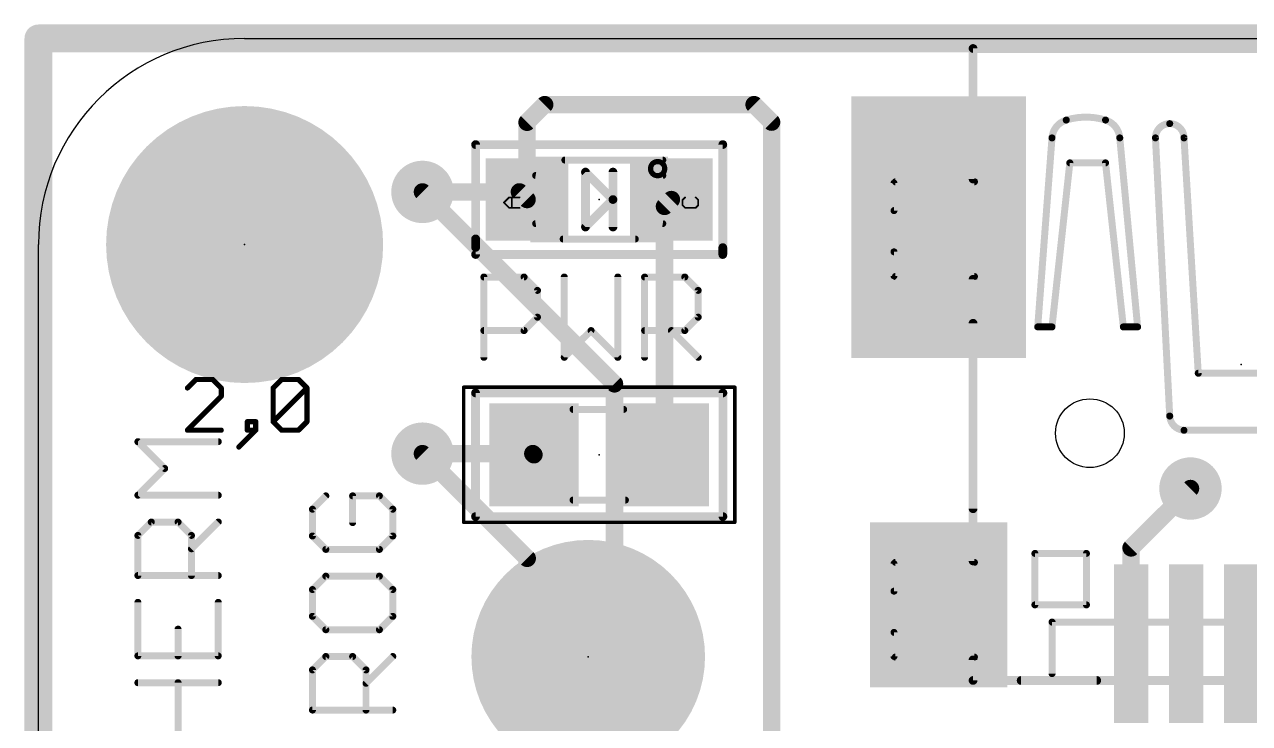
# Model space of a CAD drawing. Extents: x -0.2 to 35.2, y -0.2 to 35.2.
# Drawn here: x -0.2 to 17.62, y 25.03 to 35.2 of the extents above; entities that cross this region are included whole.
import ezdxf

# ---------------------------------------------------------------- set-up
doc = ezdxf.new("R2010")
doc.units = 0
for name, color, linetype in [('1', 12, 'CONTINUOUS'), ('16', 132, 'CONTINUOUS'), ('17', 110, 'CONTINUOUS'), ('18', 110, 'CONTINUOUS'), ('20', 53, 'CONTINUOUS'), ('21', 40, 'CONTINUOUS'), ('23', 53, 'CONTINUOUS'), ('39', 12, 'CONTINUOUS'), ('40', 132, 'CONTINUOUS'), ('41', 12, 'CONTINUOUS'), ('42', 132, 'CONTINUOUS'), ('43', 110, 'CONTINUOUS'), ('48', 253, 'CONTINUOUS'), ('51', 253, 'CONTINUOUS'), ('52', 253, 'CONTINUOUS')]:
    doc.layers.add(name, color=color, linetype=linetype)

# ---------------------------------------------------------------- blocks, each defined once
blk = doc.blocks.new('RECT')
blk.add_solid([(-0.5, -0.5), (0.5, -0.5), (-0.5, 0.5), (0.5, 0.5)])
blk = doc.blocks.new('PIE')
at = {"const_width": 0.5}
blk.add_lwpolyline([(0, -0.25, 1), (0, 0.25, 1), (0, -0.25)], format="xyb", dxfattribs=at)
blk = doc.blocks.new('ROUNDP')
at = {"const_width": 0.5}
blk.add_lwpolyline([(0, -0.25, 1), (0, 0.25, 1), (0, -0.25)], format="xyb", dxfattribs=at)
blk = doc.blocks.new('ROUNDV')
at = {"const_width": 0.5}
blk.add_lwpolyline([(0, -0.25, 1), (0, 0.25, 1), (0, -0.25)], format="xyb", dxfattribs=at)

msp = doc.modelspace()

# ---------------------------------------------------------------- linework, layer by layer
at = {"layer": '1', "const_width": 0.254}
for points in [[(7.11, 33.78), (7.366, 34.036)], [(7.366, 34.036), (10.414, 34.036)], [(10.414, 34.036), (10.668, 33.782)], [(7.11, 32.655), (7.11, 33.78)], [(10.668, 33.782), (10.668, 24.892)], [(5.588, 32.766), (6.999, 32.766)], [(6.999, 32.766), (7.11, 32.655)], [(9.11, 32.555), (9.21, 32.655)], [(9.11, 28.94), (9.11, 32.555)], [(5.588, 28.956), (7.194, 28.956)], [(7.194, 28.956), (7.21, 28.94)], [(15.9, 27.584), (16.764, 28.448)], [(15.9, 26.19), (15.9, 27.584)]]:
    msp.add_lwpolyline(points, dxfattribs=at)
at = {"layer": '1', "const_width": 0.127}
for points in [[(7.366, 34.0995, 1), (7.366, 33.9725)], [(7.4109, 33.9911, 1), (7.3211, 34.0809)], [(10.4589, 34.0809, 1), (10.3691, 33.9911)], [(10.414, 33.9725, 1), (10.414, 34.0995)], [(7.1735, 33.78, 1), (7.0465, 33.78)], [(7.0651, 33.8249, 1), (7.1549, 33.7351)], [(10.7315, 33.782, 1), (10.6045, 33.782)], [(10.6231, 33.7371, 1), (10.7129, 33.8269)], [(5.588, 32.8295, 1), (5.588, 32.7025)], [(7.0439, 32.8109, 1), (6.9541, 32.7211)], [(6.999, 32.7025, 1), (6.999, 32.8295)], [(7.0465, 32.655, 1), (7.1735, 32.655)], [(7.0651, 32.6101, 1), (7.1549, 32.6999)], [(9.1735, 32.555, 1), (9.0465, 32.555)], [(9.0651, 32.5999, 1), (9.1549, 32.5101)], [(9.2549, 32.6101, 1), (9.1651, 32.6999)], [(5.588, 29.0195, 1), (5.588, 28.8925)], [(7.2389, 29.0009, 1), (7.1491, 28.9111)], [(7.194, 28.8925, 1), (7.194, 29.0195)], [(7.1651, 28.8951, 1), (7.2549, 28.9849)], [(9.0465, 28.94, 1), (9.1735, 28.94)], [(16.8089, 28.4031, 1), (16.7191, 28.4929)], [(15.9635, 27.584, 1), (15.8365, 27.584)], [(15.8551, 27.6289, 1), (15.9449, 27.5391)], [(15.8365, 26.19, 1), (15.9635, 26.19)]]:
    msp.add_lwpolyline(points, format="xyb", dxfattribs=at)
at = {"layer": '16'}
for points, const_width in [([(0, 35), (35, 35)], 0.4064), ([(0, 0), (0, 35)], 0.4064), ([(8.382, 29.972), (5.588, 32.766)], 0.254), ([(8.382, 22.86), (8.382, 29.972)], 0.254), ([(7.112, 27.432), (5.588, 28.956)], 0.254), ([(16.764, 28.448), (17.018, 28.448)], 0.254), ([(7.112, 23.114), (7.112, 27.432)], 0.254)]:
    msp.add_lwpolyline(points, dxfattribs=dict(at, const_width=const_width))
for points, const_width in [([(0, 35.1016, 1), (0, 34.8984)], 0.2032), ([(0.1016, 35, 1), (-0.1016, 35)], 0.2032), ([(5.6329, 32.8109, 1), (5.5431, 32.7211)], 0.127), ([(8.4455, 29.972, 1), (8.3185, 29.972)], 0.127), ([(8.3371, 29.9271, 1), (8.4269, 30.0169)], 0.127), ([(5.6329, 29.0009, 1), (5.5431, 28.9111)], 0.127), ([(16.764, 28.5115, 1), (16.764, 28.3845)], 0.127), ([(17.018, 28.3845, 1), (17.018, 28.5115)], 0.127), ([(7.1755, 27.432, 1), (7.0485, 27.432)], 0.127), ([(7.0671, 27.3871, 1), (7.1569, 27.4769)], 0.127)]:
    msp.add_lwpolyline(points, format="xyb", dxfattribs=dict(at, const_width=const_width))
at = {"layer": '20'}
for p, q in [((3, 35), (32, 35)), ((0, 3), (0, 32))]:
    msp.add_line(p, q, dxfattribs=at)
msp.add_circle((15.3, 29.254), 0.5, dxfattribs=at)
msp.add_arc((3, 32), 3, 90, 180, dxfattribs=at)
at = {"layer": '21'}
for points, const_width in [([(3, 30.25, 1), (3, 33.75, 1), (3, 30.25)], 0.1524), ([(6.3615, 33.4868, 1), (6.3615, 33.4232)], 0.0635), ([(6.3933, 33.455, 1), (6.3298, 33.455)], 0.0635), ([(9.9903, 33.455, 1), (9.9268, 33.455)], 0.0635), ([(9.9585, 33.4232, 1), (9.9585, 33.4868)], 0.0635), ([(7.9825, 33.0775, 1), (7.9375, 33.0325)], 0.0635), ([(7.9917, 33.055, 1), (7.9283, 33.055)], 0.0635), ([(8.3918, 33.055, 1), (8.3283, 33.055)], 0.0635), ([(8.3918, 32.655, 1), (8.3283, 32.655)], 0.0635), ([(8.3283, 32.655, 1), (8.3918, 32.655)], 0.0635), ([(8.3825, 32.6325, 1), (8.3375, 32.6775)], 0.0635), ([(8.3375, 32.6325, 1), (8.3825, 32.6775)], 0.0635), ([(7.9375, 32.2775, 1), (7.9825, 32.2325)], 0.0635), ([(7.9283, 32.255, 1), (7.9917, 32.255)], 0.0635), ([(8.3283, 32.255, 1), (8.3918, 32.255)], 0.0635), ([(6.3933, 32.082, 1), (6.3298, 32.082)], 0.0635), ([(6.3933, 32.082, 1), (6.3298, 32.082)], 0.0635), ([(6.3298, 32.082, 1), (6.3933, 32.082)], 0.0635), ([(6.3298, 31.958, 1), (6.3933, 31.958)], 0.0635), ([(6.3615, 31.8867, 1), (6.3615, 31.8233)], 0.0635), ([(9.9903, 31.955, 1), (9.9268, 31.955)], 0.0635), ([(9.9268, 31.958, 1), (9.9903, 31.958)], 0.0635), ([(9.9585, 31.8233, 1), (9.9585, 31.8867)], 0.0635), ([(6.3298, 31.855, 1), (6.3933, 31.855)], 0.0635), ([(9.9268, 31.855, 1), (9.9903, 31.855)], 0.0635), ([(6.5072, 31.5272, 1), (6.4564, 31.5272)], 0.0508), ([(6.4818, 31.5526, 1), (6.4818, 31.5018)], 0.0508), ([(7.0845, 31.5452, 1), (7.0485, 31.5092)], 0.0508), ([(7.0665, 31.5018, 1), (7.0665, 31.5526)], 0.0508), ([(7.6766, 31.5272, 1), (7.6258, 31.5272)], 0.0508), ([(8.4562, 31.5272, 1), (8.4054, 31.5272)], 0.0508), ([(8.846, 31.5272, 1), (8.7952, 31.5272)], 0.0508), ([(8.8206, 31.5526, 1), (8.8206, 31.5018)], 0.0508), ([(9.4233, 31.5452, 1), (9.3873, 31.5092)], 0.0508), ([(9.4053, 31.5018, 1), (9.4053, 31.5526)], 0.0508), ([(7.2868, 31.3323, 1), (7.236, 31.3323)], 0.0508), ([(7.2434, 31.3143, 1), (7.2794, 31.3503)], 0.0508), ([(9.6256, 31.3323, 1), (9.5748, 31.3323)], 0.0508), ([(9.5822, 31.3143, 1), (9.6182, 31.3503)], 0.0508), ([(7.236, 30.9425, 1), (7.2868, 30.9425)], 0.0508), ([(7.2794, 30.9245, 1), (7.2434, 30.9605)], 0.0508), ([(9.5748, 30.9425, 1), (9.6256, 30.9425)], 0.0508), ([(9.6182, 30.9245, 1), (9.5822, 30.9605)], 0.0508), ([(13.6318, 30.854, 1), (13.5683, 30.854)], 0.0635), ([(6.4818, 30.773, 1), (6.4818, 30.7222)], 0.0508), ([(7.0485, 30.7656, 1), (7.0845, 30.7296)], 0.0508), ([(7.0665, 30.7222, 1), (7.0665, 30.773)], 0.0508), ([(8.059, 30.7656, 1), (8.023, 30.7296)], 0.0508), ([(8.059, 30.7296, 1), (8.023, 30.7656)], 0.0508), ([(8.8206, 30.773, 1), (8.8206, 30.7222)], 0.0508), ([(9.2284, 30.7656, 1), (9.1924, 30.7296)], 0.0508), ([(9.3873, 30.7656, 1), (9.4233, 30.7296)], 0.0508), ([(9.4053, 30.7222, 1), (9.4053, 30.773)], 0.0508), ([(6.4564, 30.3578, 1), (6.5072, 30.3578)], 0.0508), ([(7.6332, 30.3758, 1), (7.6692, 30.3398)], 0.0508), ([(7.6258, 30.3578, 1), (7.6766, 30.3578)], 0.0508), ([(8.4054, 30.3578, 1), (8.4562, 30.3578)], 0.0508), ([(8.4128, 30.3398, 1), (8.4488, 30.3758)], 0.0508), ([(8.7952, 30.3578, 1), (8.846, 30.3578)], 0.0508), ([(9.5822, 30.3398, 1), (9.6182, 30.3758)], 0.0508), ([(6.3918, 29.84, 1), (6.3283, 29.84)], 0.0635), ([(6.36, 29.8717, 1), (6.36, 29.8083)], 0.0635), ([(9.9918, 29.84, 1), (9.9283, 29.84)], 0.0635), ([(9.96, 29.8083, 1), (9.96, 29.8717)], 0.0635), ([(1.4648, 29.1479, 1), (1.4288, 29.112)], 0.0508), ([(1.4468, 29.1554, 1), (1.4468, 29.1046)], 0.0508), ([(2.6162, 29.1046, 1), (2.6162, 29.1554)], 0.0508), ([(1.8546, 28.7222, 1), (1.8186, 28.7581)], 0.0508), ([(1.8186, 28.7222, 1), (1.8546, 28.7581)], 0.0508), ([(1.4468, 28.3758, 1), (1.4468, 28.325)], 0.0508), ([(1.4288, 28.3683, 1), (1.4648, 28.3324)], 0.0508), ([(2.6162, 28.325, 1), (2.6162, 28.3758)], 0.0508), ([(4.1997, 28.3236, 1), (4.1637, 28.3595)], 0.0508), ([(4.5715, 28.367, 1), (4.5715, 28.3162)], 0.0508), ([(4.5969, 28.3416, 1), (4.5461, 28.3416)], 0.0508), ([(4.9793, 28.3595, 1), (4.9433, 28.3236)], 0.0508), ([(4.9613, 28.3162, 1), (4.9613, 28.367)], 0.0508), ([(4.0122, 28.1467, 1), (3.9614, 28.1467)], 0.0508), ([(3.9688, 28.1646, 1), (4.0048, 28.1287)], 0.0508), ([(5.1816, 28.1467, 1), (5.1308, 28.1467)], 0.0508), ([(5.1382, 28.1287, 1), (5.1742, 28.1646)], 0.0508), ([(13.5683, 28.154, 1), (13.6318, 28.154)], 0.0635), ([(1.6417, 27.986, 1), (1.6417, 27.9352)], 0.0508), ([(1.6597, 27.9426, 1), (1.6237, 27.9785)], 0.0508), ([(2.0495, 27.9785, 1), (2.0135, 27.9426)], 0.0508), ([(2.0315, 27.9352, 1), (2.0315, 27.986)], 0.0508), ([(2.6342, 27.9426, 1), (2.5982, 27.9785)], 0.0508), ([(6.36, 28.0718, 1), (6.36, 28.0083)], 0.0635), ([(6.3283, 28.04, 1), (6.3918, 28.04)], 0.0635), ([(9.9283, 28.04, 1), (9.9918, 28.04)], 0.0635), ([(9.96, 28.0083, 1), (9.96, 28.0718)], 0.0635), ([(1.4722, 27.7657, 1), (1.4214, 27.7657)], 0.0508), ([(1.4288, 27.7836, 1), (1.4648, 27.7477)], 0.0508), ([(2.2518, 27.7657, 1), (2.201, 27.7657)], 0.0508), ([(2.2084, 27.7477, 1), (2.2444, 27.7836)], 0.0508), ([(4.5461, 27.9518, 1), (4.5969, 27.9518)], 0.0508), ([(4.0048, 27.7748, 1), (3.9688, 27.7389)], 0.0508), ([(3.9614, 27.7569, 1), (4.0122, 27.7569)], 0.0508), ([(5.1308, 27.7569, 1), (5.1816, 27.7569)], 0.0508), ([(5.1742, 27.7389, 1), (5.1382, 27.7748)], 0.0508), ([(2.2084, 27.5887, 1), (2.2444, 27.5528)], 0.0508), ([(4.1817, 27.5874, 1), (4.1817, 27.5366)], 0.0508), ([(4.1637, 27.544, 1), (4.1997, 27.58)], 0.0508), ([(4.9433, 27.58, 1), (4.9793, 27.544)], 0.0508), ([(4.9613, 27.5366, 1), (4.9613, 27.5874)], 0.0508), ([(1.4468, 27.2064, 1), (1.4468, 27.1556)], 0.0508), ([(1.4214, 27.181, 1), (1.4722, 27.181)], 0.0508), ([(2.201, 27.181, 1), (2.2518, 27.181)], 0.0508), ([(2.6162, 27.1556, 1), (2.6162, 27.2064)], 0.0508), ([(4.1817, 27.1976, 1), (4.1817, 27.1468)], 0.0508), ([(4.1997, 27.1542, 1), (4.1637, 27.1902)], 0.0508), ([(4.9793, 27.1902, 1), (4.9433, 27.1542)], 0.0508), ([(4.9613, 27.1468, 1), (4.9613, 27.1976)], 0.0508), ([(3.9688, 26.9953, 1), (4.0048, 26.9593)], 0.0508), ([(4.0122, 26.9773, 1), (3.9614, 26.9773)], 0.0508), ([(5.1816, 26.9773, 1), (5.1308, 26.9773)], 0.0508), ([(5.1382, 26.9593, 1), (5.1742, 26.9953)], 0.0508), ([(1.4722, 26.7912, 1), (1.4214, 26.7912)], 0.0508), ([(2.6416, 26.7912, 1), (2.5908, 26.7912)], 0.0508), ([(4.0048, 26.6055, 1), (3.9688, 26.5695)], 0.0508), ([(3.9614, 26.5875, 1), (4.0122, 26.5875)], 0.0508), ([(5.1308, 26.5875, 1), (5.1816, 26.5875)], 0.0508), ([(5.1742, 26.5695, 1), (5.1382, 26.6055)], 0.0508), ([(2.0569, 26.4014, 1), (2.0061, 26.4014)], 0.0508), ([(4.1817, 26.418, 1), (4.1817, 26.3672)], 0.0508), ([(4.1637, 26.3746, 1), (4.1997, 26.4106)], 0.0508), ([(4.9433, 26.4106, 1), (4.9793, 26.3746)], 0.0508), ([(4.9613, 26.3672, 1), (4.9613, 26.418)], 0.0508), ([(1.4468, 26.037, 1), (1.4468, 25.9862)], 0.0508), ([(1.4214, 26.0116, 1), (1.4722, 26.0116)], 0.0508), ([(2.0061, 26.0116, 1), (2.0569, 26.0116)], 0.0508), ([(2.5908, 26.0116, 1), (2.6416, 26.0116)], 0.0508), ([(2.6162, 25.9862, 1), (2.6162, 26.037)], 0.0508), ([(4.1817, 26.0282, 1), (4.1817, 25.9774)], 0.0508), ([(4.1997, 25.9848, 1), (4.1637, 26.0208)], 0.0508), ([(4.5895, 26.0208, 1), (4.5535, 25.9848)], 0.0508), ([(4.5715, 25.9774, 1), (4.5715, 26.0282)], 0.0508), ([(5.1742, 25.9848, 1), (5.1382, 26.0208)], 0.0508), ([(3.9688, 25.8259, 1), (4.0048, 25.7899)], 0.0508), ([(4.0122, 25.8079, 1), (3.9614, 25.8079)], 0.0508), ([(4.7918, 25.8079, 1), (4.741, 25.8079)], 0.0508), ([(4.7484, 25.7899, 1), (4.7844, 25.8259)], 0.0508), ([(1.4468, 25.6472, 1), (1.4468, 25.5964)], 0.0508), ([(2.0569, 25.6218, 1), (2.0061, 25.6218)], 0.0508), ([(2.6162, 25.5964, 1), (2.6162, 25.6472)], 0.0508), ([(14.3, 25.6857, 1), (14.3, 25.6223)], 0.0635), ([(15.4, 25.6223, 1), (15.4, 25.6857)], 0.0635), ([(4.7484, 25.631, 1), (4.7844, 25.595)], 0.0508), ([(3.9868, 25.2486, 1), (3.9868, 25.1978)], 0.0508), ([(3.9614, 25.2232, 1), (4.0122, 25.2232)], 0.0508), ([(4.741, 25.2232, 1), (4.7918, 25.2232)], 0.0508), ([(5.1562, 25.1978, 1), (5.1562, 25.2486)], 0.0508)]:
    msp.add_lwpolyline(points, format="xyb", dxfattribs=dict(at, const_width=const_width))
for points, const_width in [([(6.3615, 32.082), (6.3615, 33.455)], 0.127), ([(6.3615, 33.455), (9.9585, 33.455)], 0.127), ([(9.9585, 33.455), (9.9585, 31.958)], 0.127), ([(8.36, 32.655), (7.96, 33.055)], 0.127), ([(7.96, 33.055), (7.96, 32.255)], 0.127), ([(8.36, 33.055), (8.36, 32.655)], 0.127), ([(7.96, 32.255), (8.36, 32.655)], 0.127), ([(8.36, 32.655), (8.36, 32.255)], 0.127), ([(6.3615, 31.958), (6.3615, 32.082)], 0.127), ([(6.3615, 31.855), (6.3615, 32.082)], 0.127), ([(9.9585, 31.855), (6.3615, 31.855)], 0.127), ([(9.9585, 31.955), (9.9585, 31.855)], 0.127), ([(6.4818, 30.3578), (6.4818, 31.5272)], 0.1016), ([(6.4818, 31.5272), (7.0665, 31.5272)], 0.1016), ([(7.0665, 31.5272), (7.2614, 31.3323)], 0.1016), ([(7.6512, 31.5272), (7.6512, 30.3578)], 0.1016), ([(8.4308, 30.3578), (8.4308, 31.5272)], 0.1016), ([(8.8206, 30.3578), (8.8206, 31.5272)], 0.1016), ([(8.8206, 31.5272), (9.4053, 31.5272)], 0.1016), ([(9.4053, 31.5272), (9.6002, 31.3323)], 0.1016), ([(7.2614, 31.3323), (7.2614, 30.9425)], 0.1016), ([(9.6002, 31.3323), (9.6002, 30.9425)], 0.1016), ([(7.2614, 30.9425), (7.0665, 30.7476)], 0.1016), ([(9.6002, 30.9425), (9.4053, 30.7476)], 0.1016), ([(13.6, 28.154), (13.6, 30.854)], 0.127), ([(7.0665, 30.7476), (6.4818, 30.7476)], 0.1016), ([(7.6512, 30.3578), (8.041, 30.7476)], 0.1016), ([(8.041, 30.7476), (8.4308, 30.3578)], 0.1016), ([(9.4053, 30.7476), (8.8206, 30.7476)], 0.1016), ([(9.2104, 30.7476), (9.6002, 30.3578)], 0.1016), ([(6.36, 28.04), (6.36, 29.84)], 0.127), ([(6.36, 29.84), (9.96, 29.84)], 0.127), ([(9.96, 29.84), (9.96, 28.04)], 0.127), ([(1.8366, 28.7402), (1.4468, 29.13)], 0.1016), ([(1.4468, 29.13), (2.6162, 29.13)], 0.1016), ([(1.4468, 28.3504), (1.8366, 28.7402)], 0.1016), ([(2.6162, 28.3504), (1.4468, 28.3504)], 0.1016), ([(4.1817, 28.3416), (3.9868, 28.1467)], 0.1016), ([(4.9613, 28.3416), (4.5715, 28.3416)], 0.1016), ([(4.5715, 28.3416), (4.5715, 27.9518)], 0.1016), ([(5.1562, 28.1467), (4.9613, 28.3416)], 0.1016), ([(3.9868, 28.1467), (3.9868, 27.7569)], 0.1016), ([(5.1562, 27.7569), (5.1562, 28.1467)], 0.1016), ([(1.4468, 27.7657), (1.6417, 27.9606)], 0.1016), ([(1.6417, 27.9606), (2.0315, 27.9606)], 0.1016), ([(2.0315, 27.9606), (2.2264, 27.7657)], 0.1016), ([(2.2264, 27.5708), (2.6162, 27.9606)], 0.1016), ([(9.96, 28.04), (6.36, 28.04)], 0.127), ([(1.4468, 27.181), (1.4468, 27.7657)], 0.1016), ([(2.2264, 27.7657), (2.2264, 27.181)], 0.1016), ([(3.9868, 27.7569), (4.1817, 27.562)], 0.1016), ([(4.9613, 27.562), (5.1562, 27.7569)], 0.1016), ([(4.1817, 27.562), (4.9613, 27.562)], 0.1016), ([(2.6162, 27.181), (1.4468, 27.181)], 0.1016), ([(4.1817, 27.1722), (3.9868, 26.9773)], 0.1016), ([(4.9613, 27.1722), (4.1817, 27.1722)], 0.1016), ([(5.1562, 26.9773), (4.9613, 27.1722)], 0.1016), ([(3.9868, 26.9773), (3.9868, 26.5875)], 0.1016), ([(5.1562, 26.5875), (5.1562, 26.9773)], 0.1016), ([(1.4468, 26.7912), (1.4468, 26.0116)], 0.1016), ([(2.6162, 26.0116), (2.6162, 26.7912)], 0.1016), ([(3.9868, 26.5875), (4.1817, 26.3926)], 0.1016), ([(4.9613, 26.3926), (5.1562, 26.5875)], 0.1016), ([(2.0315, 26.0116), (2.0315, 26.4014)], 0.1016), ([(4.1817, 26.3926), (4.9613, 26.3926)], 0.1016), ([(1.4468, 26.0116), (2.6162, 26.0116)], 0.1016), ([(3.9868, 25.8079), (4.1817, 26.0028)], 0.1016), ([(4.1817, 26.0028), (4.5715, 26.0028)], 0.1016), ([(4.5715, 26.0028), (4.7664, 25.8079)], 0.1016), ([(4.7664, 25.613), (5.1562, 26.0028)], 0.1016), ([(3.9868, 25.2232), (3.9868, 25.8079)], 0.1016), ([(4.7664, 25.8079), (4.7664, 25.2232)], 0.1016), ([(1.4468, 25.6218), (2.6162, 25.6218)], 0.1016), ([(2.0315, 24.8422), (2.0315, 25.6218)], 0.1016), ([(15.4, 25.654), (14.3, 25.654)], 0.127), ([(5.1562, 25.2232), (3.9868, 25.2232)], 0.1016)]:
    msp.add_lwpolyline(points, dxfattribs=dict(at, const_width=const_width))
at = {"layer": '23'}
for p in [(8.16, 32.655), (3, 32), (17.5, 30.254), (8.16, 28.94), (8, 26)]:
    msp.add_point(p, dxfattribs=at)
at = {"layer": '39'}
for points, const_width in [([(3, 31, 1), (3, 33, 1), (3, 31)], 2.032), ([(6.187, 29.9357, 1), (6.187, 29.9103)], 0.0254), ([(6.1997, 29.923, 1), (6.1743, 29.923)], 0.0254), ([(10.1457, 29.923, 1), (10.1203, 29.923)], 0.0254), ([(10.133, 29.9103, 1), (10.133, 29.9357)], 0.0254), ([(6.187, 27.9697, 1), (6.187, 27.9443)], 0.0254), ([(6.1743, 27.957, 1), (6.1997, 27.957)], 0.0254), ([(10.1203, 27.957, 1), (10.1457, 27.957)], 0.0254), ([(10.133, 27.9443, 1), (10.133, 27.9697)], 0.0254), ([(8, 24.9, 1), (8, 27.1, 1), (8, 24.9)], 1.2)]:
    msp.add_lwpolyline(points, format="xyb", dxfattribs=dict(at, const_width=const_width))
at = {"layer": '39', "const_width": 0.0508}
for points in [[(6.187, 29.923), (10.133, 29.923)], [(6.187, 27.957), (6.187, 29.923)], [(10.133, 29.923), (10.133, 27.957)], [(10.133, 27.957), (6.187, 27.957)]]:
    msp.add_lwpolyline(points, dxfattribs=at)
at = {"layer": '40', "const_width": 2.032}
msp.add_lwpolyline([(3, 31, 1), (3, 33, 1), (3, 31)], format="xyb", dxfattribs=at)
at = {"layer": '41'}
for points, const_width in [([(3, 31, 1), (3, 33, 1), (3, 31)], 2.032), ([(8, 24.9, 1), (8, 27.1, 1), (8, 24.9)], 1.2)]:
    msp.add_lwpolyline(points, format="xyb", dxfattribs=dict(at, const_width=const_width))
at = {"layer": '42', "const_width": 2.032}
msp.add_lwpolyline([(3, 31, 1), (3, 33, 1), (3, 31)], format="xyb", dxfattribs=at)
at = {"layer": '43', "const_width": 2.032}
msp.add_lwpolyline([(3, 31, 1), (3, 33, 1), (3, 31)], format="xyb", dxfattribs=at)
at = {"layer": '48', "const_width": 0.0762}
for points in [[(2.291, 30.0353), (2.1681, 29.9125)], [(2.5367, 30.0353), (2.291, 30.0353)], [(2.6596, 29.9125), (2.5367, 30.0353)], [(2.6596, 29.7896), (2.6596, 29.9125)], [(3.4155, 29.9125), (3.5383, 30.0353)], [(3.4155, 29.421), (3.4155, 29.9125)], [(3.4155, 29.421), (3.9069, 29.9125)], [(3.5383, 30.0353), (3.7841, 30.0353)], [(3.7841, 30.0353), (3.9069, 29.9125)], [(3.9069, 29.9125), (3.9069, 29.421)], [(2.1681, 29.2981), (2.6596, 29.7896)], [(3.1623, 29.421), (3.0394, 29.421)], [(3.0394, 29.421), (3.0394, 29.2981)], [(3.1623, 29.2981), (3.1623, 29.421)], [(3.5383, 29.2981), (3.4155, 29.421)], [(3.9069, 29.421), (3.7841, 29.2981)], [(2.6596, 29.2981), (2.1681, 29.2981)], [(2.9165, 29.0524), (3.1623, 29.2981)], [(3.0394, 29.2981), (3.1623, 29.2981)], [(3.7841, 29.2981), (3.5383, 29.2981)]]:
    msp.add_lwpolyline(points, dxfattribs=at)
at = {"layer": '48', "const_width": 0.0381}
for points in [[(2.291, 30.0544, 1), (2.291, 30.0163)], [(2.3044, 30.0219, 1), (2.2775, 30.0488)], [(2.5502, 30.0488, 1), (2.5232, 30.0219)], [(2.5367, 30.0163, 1), (2.5367, 30.0544)], [(2.6786, 29.9125, 1), (2.6405, 29.9125)], [(3.4345, 29.9125, 1), (3.3964, 29.9125)], [(3.5383, 30.0544, 1), (3.5383, 30.0163)], [(3.5518, 30.0219, 1), (3.5249, 30.0488)], [(3.7975, 30.0488, 1), (3.7706, 30.0219)], [(3.7841, 30.0163, 1), (3.7841, 30.0544)], [(3.926, 29.9125, 1), (3.8879, 29.9125)], [(3.9204, 29.899, 1), (3.8935, 29.9259)], [(2.1546, 29.9259, 1), (2.1816, 29.899)], [(2.6405, 29.7896, 1), (2.6786, 29.7896)], [(2.6461, 29.899, 1), (2.6731, 29.9259)], [(2.6731, 29.7761, 1), (2.6461, 29.8031)], [(3.402, 29.9259, 1), (3.4289, 29.899)], [(3.8935, 29.899, 1), (3.9204, 29.9259)], [(3.0584, 29.421, 1), (3.0203, 29.421)], [(3.0394, 29.44, 1), (3.0394, 29.4019)], [(3.1813, 29.421, 1), (3.1432, 29.421)], [(3.1623, 29.4019, 1), (3.1623, 29.44)], [(3.3964, 29.421, 1), (3.4345, 29.421)], [(3.4289, 29.4344, 1), (3.402, 29.4075)], [(3.402, 29.4344, 1), (3.4289, 29.4075)], [(3.8879, 29.421, 1), (3.926, 29.421)], [(3.9204, 29.4075, 1), (3.8935, 29.4344)], [(2.1681, 29.3172, 1), (2.1681, 29.2791)], [(2.1546, 29.3116, 1), (2.1816, 29.2846)], [(2.6596, 29.2791, 1), (2.6596, 29.3172)], [(3.0203, 29.2981, 1), (3.0584, 29.2981)], [(3.0394, 29.3172, 1), (3.0394, 29.2791)], [(3.1432, 29.2981, 1), (3.1813, 29.2981)], [(3.1757, 29.2846, 1), (3.1488, 29.3116)], [(3.1623, 29.2791, 1), (3.1623, 29.3172)], [(3.5383, 29.3172, 1), (3.5383, 29.2791)], [(3.5249, 29.2846, 1), (3.5518, 29.3116)], [(3.7706, 29.3116, 1), (3.7975, 29.2846)], [(3.7841, 29.2791, 1), (3.7841, 29.3172)], [(2.903, 29.0658, 1), (2.93, 29.0389)]]:
    msp.add_lwpolyline(points, format="xyb", dxfattribs=at)
at = {"layer": '51'}
for points, const_width in [([(13.6, 34.854), (13.6, 32.954)], 0.127), ([(14.5411, 30.8011), (14.7488, 33.5525)], 0.1016), ([(15.7351, 33.5525), (15.9947, 30.8011)], 0.1016), ([(16.2543, 33.5524), (16.4619, 29.5032)], 0.1016), ([(16.6696, 33.5525), (16.8772, 30.1262)], 0.1016), ([(7.66, 33.23), (9.085, 33.23)], 0.1016), ([(15.0083, 33.1891), (14.7488, 30.8011)], 0.1016), ([(15.5275, 33.1891), (15.0083, 33.1891)], 0.1016), ([(15.787, 30.8011), (15.5275, 33.1891)], 0.1016), ([(12.45, 32.894), (12.45, 32.494)], 0.1016), ([(12.47, 32.9132), (13.62, 32.9132)], 0.1016), ([(6.7725, 32.6101), (6.8488, 32.6864)], 0.0254), ([(6.8488, 32.5338), (6.7725, 32.6101)], 0.0254), ([(6.8488, 32.6864), (7.0013, 32.6864)], 0.0254), ([(6.8869, 32.5338), (6.8869, 32.6864)], 0.0254), ([(9.4106, 32.6864), (9.3725, 32.6482)], 0.0254), ([(9.3725, 32.6482), (9.3725, 32.572)], 0.0254), ([(9.6013, 32.6482), (9.5632, 32.6864)], 0.0254), ([(9.6013, 32.572), (9.6013, 32.6482)], 0.0254), ([(7.0013, 32.5338), (6.8488, 32.5338)], 0.0254), ([(9.3725, 32.572), (9.4106, 32.5338)], 0.0254), ([(9.4106, 32.5338), (9.5632, 32.5338)], 0.0254), ([(9.5632, 32.5338), (9.6013, 32.572)], 0.0254), ([(8.685, 32.08), (7.635, 32.08)], 0.1016), ([(12.45, 31.544), (12.45, 31.894)], 0.1016), ([(13.62, 31.5346), (12.47, 31.5346)], 0.1016), ([(13.6, 31.494), (13.6, 27.394)], 0.127), ([(14.7488, 30.8011), (14.5411, 30.8011)], 0.1016), ([(15.9947, 30.8011), (15.787, 30.8011)], 0.1016), ([(16.8772, 30.1262), (18.1232, 30.1262)], 0.1016), ([(8.516, 29.6), (7.779, 29.6)], 0.1016), ([(16.6696, 29.2956), (18.3307, 29.2956)], 0.1016), ([(8.541, 28.28), (7.779, 28.28)], 0.1016), ([(15.25, 27.504), (14.5, 27.504)], 0.1016), ([(14.5, 27.504), (14.5, 26.754)], 0.1016), ([(15.25, 26.754), (15.25, 27.504)], 0.1016), ([(12.45, 27.354), (12.45, 26.954)], 0.1016), ([(12.47, 27.3732), (13.62, 27.3732)], 0.1016), ([(14.5, 26.754), (15.25, 26.754)], 0.1016), ([(12.45, 26.004), (12.45, 26.354)], 0.1016), ([(20.25, 26.504), (14.75, 26.504)], 0.1016), ([(14.75, 26.504), (14.75, 25.754)], 0.1016), ([(13.62, 25.9946), (12.47, 25.9946)], 0.1016), ([(13.6, 25.654), (13.6, 25.954)], 0.127)]:
    msp.add_lwpolyline(points, dxfattribs=dict(at, const_width=const_width))
for points, const_width in [([(13.6318, 34.854, 1), (13.5683, 34.854)], 0.0635), ([(15.5275, 33.812, 0.1499), (14.9564, 33.812)], 0.1016), ([(14.9564, 33.812, 0.3087), (14.7488, 33.5525)], 0.1016), ([(14.949, 33.8363, 1), (14.9638, 33.7877)], 0.0508), ([(14.9638, 33.7877, 1), (14.949, 33.8363)], 0.0508), ([(15.7351, 33.5525, 0.3087), (15.5275, 33.812)], 0.1016), ([(15.5349, 33.8363, 1), (15.5201, 33.7877)], 0.0508), ([(15.5201, 33.7877, 1), (15.5349, 33.8363)], 0.0508), ([(16.4619, 33.7601, 0.4142), (16.2543, 33.5525)], 0.1016), ([(16.6696, 33.5525, 0.4142), (16.462, 33.7601)], 0.1016), ([(16.462, 33.7855, 1), (16.462, 33.7347)], 0.0508), ([(16.4619, 33.7347, 1), (16.4619, 33.7855)], 0.0508), ([(14.7235, 33.5544, 1), (14.7741, 33.5506)], 0.0508), ([(14.7741, 33.5506, 1), (14.7235, 33.5544)], 0.0508), ([(15.7604, 33.5549, 1), (15.7098, 33.5501)], 0.0508), ([(15.7098, 33.5506, 1), (15.7604, 33.5544)], 0.0508), ([(16.2797, 33.5537, 1), (16.2289, 33.5511)], 0.0508), ([(16.2289, 33.5525, 1), (16.2797, 33.5525)], 0.0508), ([(16.695, 33.554, 1), (16.6442, 33.551)], 0.0508), ([(16.6442, 33.5525, 1), (16.695, 33.5525)], 0.0508), ([(7.66, 33.2554, 1), (7.66, 33.2046)], 0.0508), ([(9.01, 33.002, 1), (9.01, 33.208, 1), (9.01, 33.002)], 0.0762), ([(9.085, 33.2046, 1), (9.085, 33.2554)], 0.0508), ([(15.0083, 33.2145, 1), (15.0083, 33.1637)], 0.0508), ([(15.0336, 33.1864, 1), (14.983, 33.1918)], 0.0508), ([(15.5528, 33.1918, 1), (15.5022, 33.1864)], 0.0508), ([(15.5275, 33.1637, 1), (15.5275, 33.2145)], 0.0508), ([(7.235, 32.305, 0.8571), (7.235, 33.005)], 0.1016), ([(7.2389, 33.0301, 1), (7.2311, 32.9799)], 0.0508), ([(9.085, 33.005, 0.8571), (9.085, 32.305)], 0.1016), ([(9.0889, 32.9799, 1), (9.0811, 33.0301)], 0.0508), ([(13.5683, 32.954, 1), (13.6318, 32.954)], 0.0635), ([(12.4754, 32.894, 1), (12.4246, 32.894)], 0.0508), ([(12.47, 32.9386, 1), (12.47, 32.8878)], 0.0508), ([(13.62, 32.8878, 1), (13.62, 32.9386)], 0.0508), ([(6.777, 32.6146, 1), (6.768, 32.6056)], 0.0127), ([(6.8488, 32.6927, 1), (6.8488, 32.68)], 0.0127), ([(6.8533, 32.6819, 1), (6.8443, 32.6908)], 0.0127), ([(6.8933, 32.6864, 1), (6.8806, 32.6864)], 0.0127), ([(7.0013, 32.68, 1), (7.0013, 32.6927)], 0.0127), ([(9.3789, 32.6482, 1), (9.3662, 32.6482)], 0.0127), ([(9.368, 32.6527, 1), (9.377, 32.6437)], 0.0127), ([(9.4151, 32.6819, 1), (9.4061, 32.6908)], 0.0127), ([(9.5677, 32.6908, 1), (9.5587, 32.6819)], 0.0127), ([(9.6076, 32.6482, 1), (9.595, 32.6482)], 0.0127), ([(9.5968, 32.6437, 1), (9.6058, 32.6527)], 0.0127), ([(6.768, 32.6146, 1), (6.777, 32.6056)], 0.0127), ([(6.8488, 32.5402, 1), (6.8488, 32.5275)], 0.0127), ([(6.8443, 32.5293, 1), (6.8533, 32.5383)], 0.0127), ([(6.8806, 32.5338, 1), (6.8933, 32.5338)], 0.0127), ([(7.0013, 32.5275, 1), (7.0013, 32.5402)], 0.0127), ([(9.377, 32.5764, 1), (9.368, 32.5675)], 0.0127), ([(9.3662, 32.572, 1), (9.3789, 32.572)], 0.0127), ([(9.4106, 32.5402, 1), (9.4106, 32.5275)], 0.0127), ([(9.4061, 32.5293, 1), (9.4151, 32.5383)], 0.0127), ([(9.5587, 32.5383, 1), (9.5677, 32.5293)], 0.0127), ([(9.5632, 32.5275, 1), (9.5632, 32.5402)], 0.0127), ([(9.595, 32.572, 1), (9.6076, 32.572)], 0.0127), ([(9.6058, 32.5675, 1), (9.5968, 32.5764)], 0.0127), ([(12.45, 31.894, 1), (12.45, 32.494)], 0.1016), ([(12.45, 32.5194, 1), (12.45, 32.4686)], 0.0508), ([(12.4246, 32.494, 1), (12.4754, 32.494)], 0.0508), ([(7.2311, 32.3301, 1), (7.2389, 32.2799)], 0.0508), ([(9.0811, 32.2799, 1), (9.0889, 32.3301)], 0.0508), ([(7.635, 32.1054, 1), (7.635, 32.0546)], 0.0508), ([(8.685, 32.0546, 1), (8.685, 32.1054)], 0.0508), ([(12.45, 31.9194, 1), (12.45, 31.8686)], 0.0508), ([(12.4754, 31.894, 1), (12.4246, 31.894)], 0.0508), ([(12.4246, 31.544, 1), (12.4754, 31.544)], 0.0508), ([(12.47, 31.56, 1), (12.47, 31.5092)], 0.0508), ([(13.6318, 31.494, 1), (13.5683, 31.494)], 0.0635), ([(13.62, 31.5092, 1), (13.62, 31.56)], 0.0508), ([(14.5411, 30.8265, 1), (14.5411, 30.7757)], 0.0508), ([(14.7488, 30.7757, 1), (14.7488, 30.8265)], 0.0508), ([(15.787, 30.8265, 1), (15.787, 30.7757)], 0.0508), ([(15.9947, 30.7757, 1), (15.9947, 30.8265)], 0.0508), ([(14.5158, 30.803, 1), (14.5664, 30.7992)], 0.0508), ([(14.7235, 30.8038, 1), (14.7741, 30.7984)], 0.0508), ([(15.7617, 30.7984, 1), (15.8123, 30.8038)], 0.0508), ([(15.9694, 30.7987, 1), (16.02, 30.8035)], 0.0508), ([(16.8772, 30.1516, 1), (16.8772, 30.1008)], 0.0508), ([(16.8518, 30.1247, 1), (16.9026, 30.1277)], 0.0508), ([(7.779, 29.6254, 1), (7.779, 29.5746)], 0.0508), ([(8.516, 29.5746, 1), (8.516, 29.6254)], 0.0508), ([(16.4619, 29.5032, 0.3825), (16.6696, 29.2956)], 0.1016), ([(16.4873, 29.5046, 1), (16.4365, 29.5018)], 0.0508), ([(16.4365, 29.5019, 1), (16.4873, 29.5045)], 0.0508), ([(16.6696, 29.321, 1), (16.6696, 29.2702)], 0.0508), ([(16.6682, 29.2702, 1), (16.671, 29.321)], 0.0508), ([(7.779, 28.3054, 1), (7.779, 28.2546)], 0.0508), ([(8.541, 28.2546, 1), (8.541, 28.3054)], 0.0508), ([(14.5, 27.5294, 1), (14.5, 27.4786)], 0.0508), ([(14.5254, 27.504, 1), (14.4746, 27.504)], 0.0508), ([(15.2754, 27.504, 1), (15.2246, 27.504)], 0.0508), ([(15.25, 27.4786, 1), (15.25, 27.5294)], 0.0508), ([(12.4754, 27.354, 1), (12.4246, 27.354)], 0.0508), ([(12.47, 27.3986, 1), (12.47, 27.3478)], 0.0508), ([(13.5683, 27.394, 1), (13.6318, 27.394)], 0.0635), ([(13.62, 27.3478, 1), (13.62, 27.3986)], 0.0508), ([(12.45, 26.354, 1), (12.45, 26.954)], 0.1016), ([(12.45, 26.9794, 1), (12.45, 26.9286)], 0.0508), ([(12.4246, 26.954, 1), (12.4754, 26.954)], 0.0508), ([(14.5, 26.7794, 1), (14.5, 26.7286)], 0.0508), ([(14.4746, 26.754, 1), (14.5254, 26.754)], 0.0508), ([(15.2246, 26.754, 1), (15.2754, 26.754)], 0.0508), ([(15.25, 26.7286, 1), (15.25, 26.7794)], 0.0508), ([(12.45, 26.3794, 1), (12.45, 26.3286)], 0.0508), ([(12.4754, 26.354, 1), (12.4246, 26.354)], 0.0508), ([(14.75, 26.5294, 1), (14.75, 26.4786)], 0.0508), ([(14.7754, 26.504, 1), (14.7246, 26.504)], 0.0508), ([(12.4246, 26.004, 1), (12.4754, 26.004)], 0.0508), ([(12.47, 26.02, 1), (12.47, 25.9692)], 0.0508), ([(13.62, 25.9692, 1), (13.62, 26.02)], 0.0508), ([(13.6318, 25.954, 1), (13.5683, 25.954)], 0.0635), ([(13.5683, 25.654, 1), (13.6318, 25.654)], 0.0635), ([(14.7246, 25.754, 1), (14.7754, 25.754)], 0.0508)]:
    msp.add_lwpolyline(points, format="xyb", dxfattribs=dict(at, const_width=const_width))
at = {"layer": '52', "const_width": 0.0635}
for points in [[(13.6, 34.8858, 1), (13.6, 34.8222)], [(13.6, 25.6857, 1), (13.6, 25.6223)]]:
    msp.add_lwpolyline(points, format="xyb", dxfattribs=at)
at = {"layer": '52', "const_width": 0.127}
for points in [[(21.4, 34.854), (13.6, 34.854)], [(21.4, 25.654), (13.6, 25.654)]]:
    msp.add_lwpolyline(points, dxfattribs=at)

# ---------------------------------------------------------------- block references
at = {"layer": '1'}
for p, xscale, yscale, rotation in [((13.1, 32.254), 2.54, 3.81, 180), ((7.11, 32.655), 1.2, 1.2, 270), ((9.21, 32.655), 1.2, 1.2, 270), ((7.21, 28.94), 1.3, 1.5, 180), ((9.11, 28.94), 1.3, 1.5, 180), ((13.1, 26.754), 2, 2.4, 180)]:
    msp.add_blockref('RECT', p, dxfattribs=dict(at, xscale=xscale, yscale=yscale, rotation=rotation))
at = {"layer": '1', "xscale": 0.5, "yscale": 2.308}
for p in [(15.9, 26.19), (16.7, 26.19), (17.5, 26.19)]:
    msp.add_blockref('RECT', p, dxfattribs=at)
at = {"layer": '1'}
msp.add_blockref('PIE', (8, 26), dxfattribs=at)
at = {"layer": '17', "xscale": 3, "yscale": 3}
msp.add_blockref('ROUNDP', (3, 32), dxfattribs=at)
msp.add_blockref('ROUNDP', (3, 32), dxfattribs=at)
at = {"layer": '18', "xscale": 0.908, "yscale": 0.908}
for p in [(5.588, 32.766), (5.588, 32.766), (5.588, 28.956), (5.588, 28.956), (16.764, 28.448), (16.764, 28.448)]:
    msp.add_blockref('ROUNDV', p, dxfattribs=at)
at = {"layer": '51'}
for p, xscale, yscale, rotation in [((7.41, 33.1175), 0.325, 0.5, 270), ((8.791, 33.105), 0.3, 0.262, 270), ((9.1225, 33.1175), 0.325, 0.075, 270), ((7.535, 32.905), 0.15, 0.25, 270), ((8.785, 32.905), 0.15, 0.25, 270), ((7.5725, 32.655), 0.4, 0.175, 270), ((8.7475, 32.655), 0.4, 0.175, 270), ((7.535, 32.405), 0.15, 0.25, 270), ((8.785, 32.405), 0.15, 0.25, 270), ((7.41, 32.1925), 0.325, 0.5, 270), ((8.91, 32.1925), 0.325, 0.5, 270), ((7.4294, 28.9389), 0.7501, 1.4501, 180), ((8.8772, 28.9389), 0.7501, 1.4501, 180)]:
    msp.add_blockref('RECT', p, dxfattribs=dict(at, xscale=xscale, yscale=yscale, rotation=rotation))

doc.saveas('drawing.dxf')
